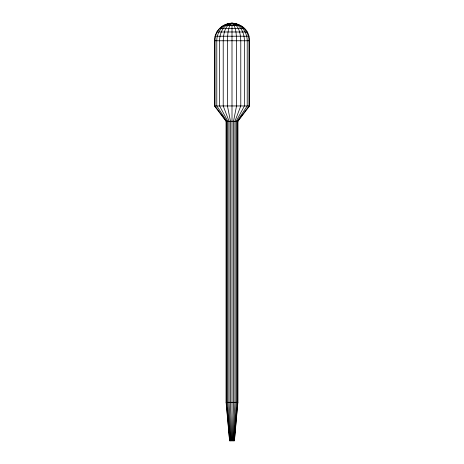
<?xml version="1.0" encoding="UTF-8"?>
<svg xmlns="http://www.w3.org/2000/svg" width="464" height="464" viewBox="0 0 464 464"><rect width="100%" height="100%" fill="white"/><g stroke="black" fill="none" stroke-linecap="round" stroke-linejoin="round"><path stroke-width="0.7" d="M232.626 440.8L233.525 402.311L233.525 121.261L236.547 105.954L236.547 40.768C236.251 35.061 236.396 28.762 233.177 23.797L232 23.2C222.598 23.142 214.374 31.366 214.432 40.768L214.432 105.954L226.096 121.261L226.096 402.311L229.576 440.8L234.424 440.8L237.904 402.311L237.904 121.261L249.568 105.954L249.568 40.768C249.272 17.986 215.122 17.702 215.029 40.768L215.029 105.954L226.299 121.261L226.299 402.311L229.657 440.8M233.212 440.8L234.952 402.311L234.952 121.261L240.781 105.954L240.781 40.768C240.456 34.423 239.424 24.894 232 23.2C222.981 23.339 216.671 32.26 216.787 40.768L216.787 105.954L226.89 121.261L226.89 402.311L229.9 440.8M233.717 440.8L236.17 402.311L236.17 121.261L244.424 105.954L244.424 40.768C244.441 33.286 240.48 23.797 232 23.2C223.52 23.797 219.559 33.286 219.576 40.768L219.576 105.954L227.83 121.261L227.83 402.311L230.283 440.8M234.1 440.8L237.11 402.311L237.11 121.261L247.213 105.954L247.213 40.768C247.329 32.26 241.019 23.339 232 23.2C224.576 24.894 223.544 34.423 223.219 40.768L223.219 105.954L229.048 121.261L229.048 402.311L230.788 440.8M234.343 440.8L237.701 402.311L237.701 121.261L248.971 105.954L248.971 40.768C249.052 31.593 241.309 23.177 232 23.2L230.823 23.797C227.604 28.762 227.749 35.061 227.453 40.768L227.453 105.954L230.475 121.261L230.475 402.311L231.374 440.8M227.453 23.797L236.547 23.797M223.219 25.555L240.781 25.555M219.576 28.345L244.424 28.345M216.787 31.981L247.213 31.981M215.029 36.221L248.971 36.221M214.432 40.768L249.568 40.768M214.432 105.954L249.568 105.954M226.096 121.261L237.904 121.261M226.096 402.311L237.904 402.311M232 23.2L232 440.8"/></g></svg>
